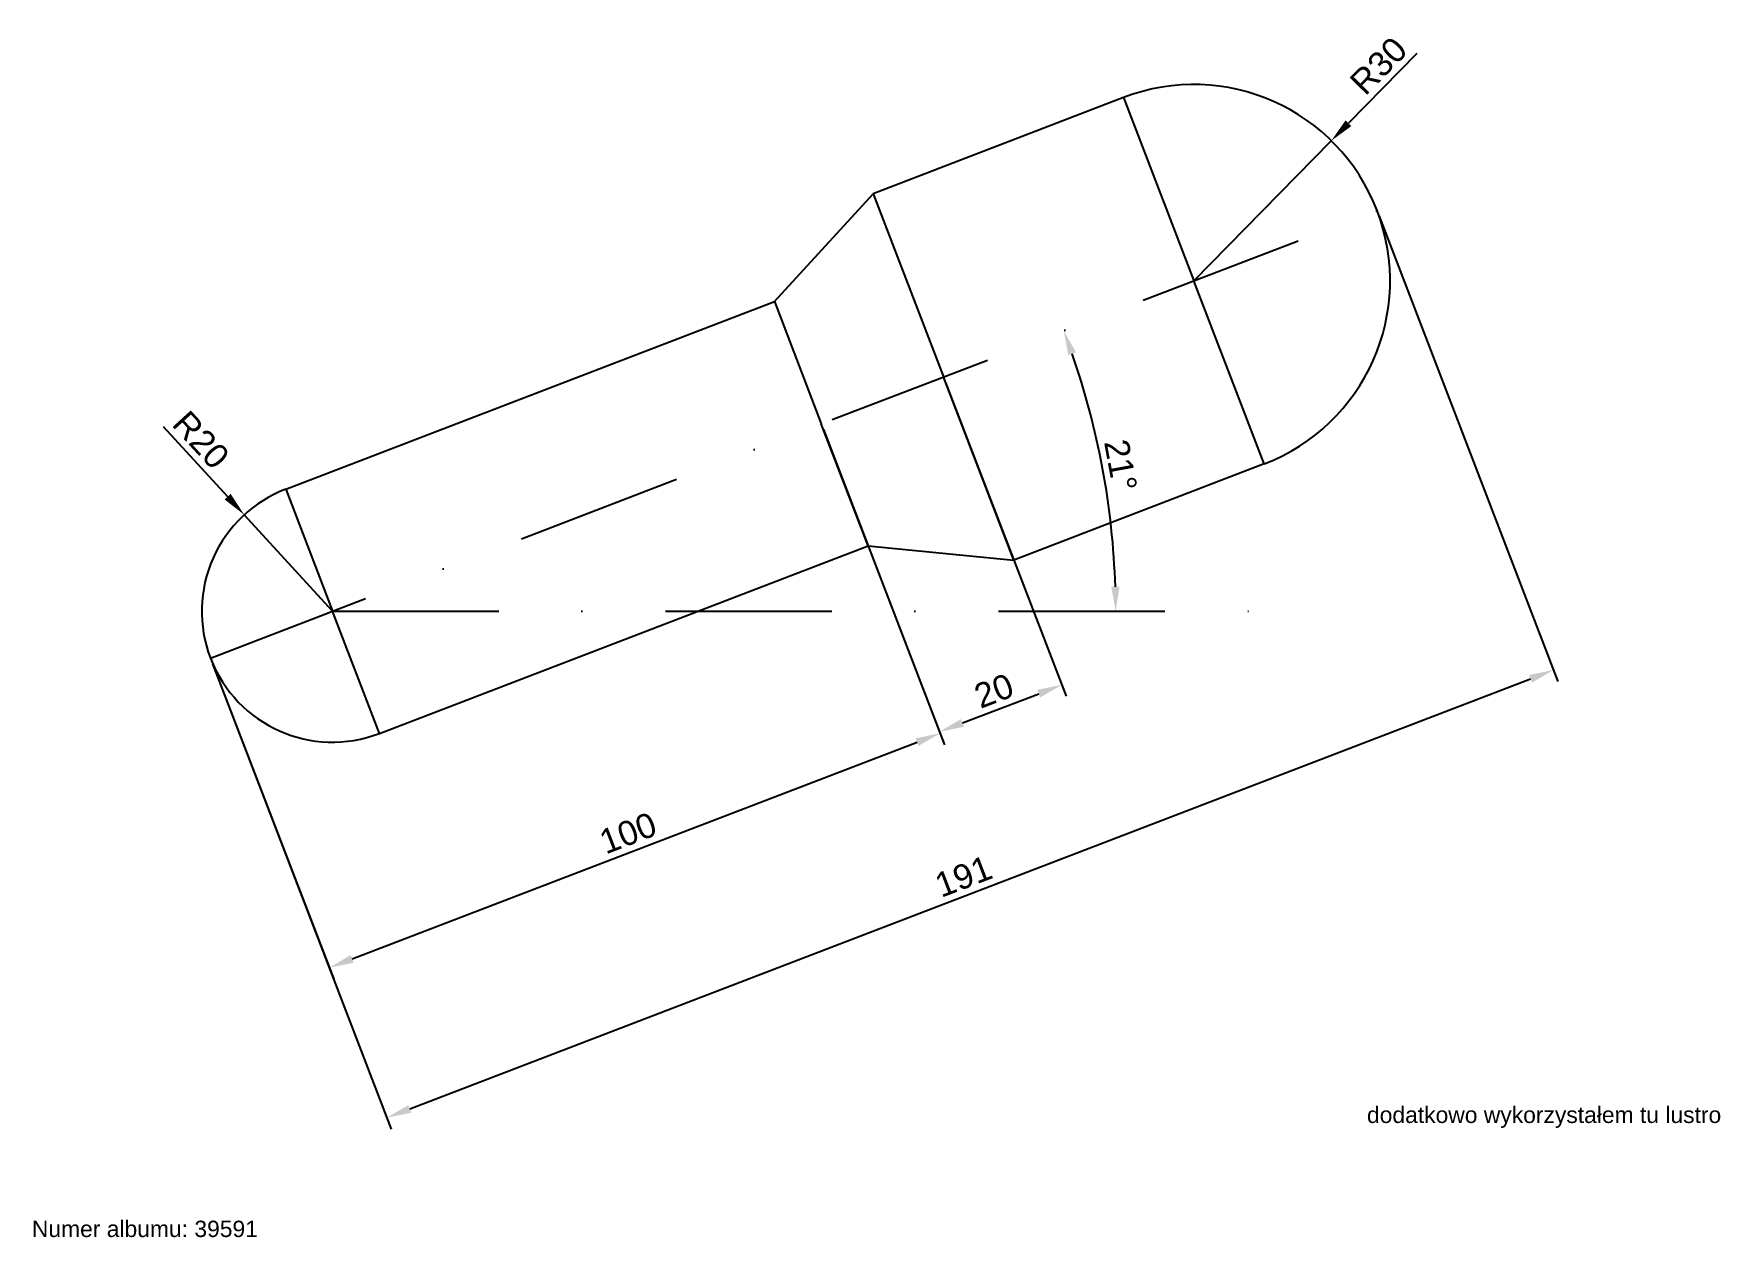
# Model space of a CAD drawing. Header units: millimetres. Extents: x 4 to 262, y 4 to 188.
import ezdxf

# ---------------------------------------------------------------- set-up
doc = ezdxf.new("R2010")
doc.units = ezdxf.units.MM
doc.linetypes.add('KRESKAKROPKAX2', pattern=[50.8, 25.4, -12.7, 0, -12.7])
doc.layers.add('symetria', color=90, linetype='KRESKAKROPKAX2')
doc.layers.add('wymiar', color=10, linetype='Continuous')
doc.styles.get("Standard").update_dxf_attribs({"font": 'arial.ttf'})
doc.dimstyles.new('ISO-25', dxfattribs={"dimscale": 1.5, "dimtxt": 2.5, "dimasz": 2.5, "dimexe": 1.25, "dimexo": 0.625, "dimtad": 1, "dimtxsty": 'Standard', "dimcen": 2.5, "dimadec": 0, "dimazin": 0, "dimtfac": 1, "dimtmove": 0, "dimatfit": 3, "dimfxl": 1, "dimarcsym": 0})

# ---------------------------------------------------------------- blocks, each defined once
blk = doc.blocks.new('*D3')
at = {"layer": 'Defpoints', "color": 0, "transparency": 16777216}
for p in [(209.64, 161.28), (168.81, 114.59), (50, 100), (200, 100), (31.33, 92.83)]:
    blk.add_point(p, dxfattribs=at)
at = {"layer": 'wymiar', "color": 0, "lineweight": -2, "transparency": 16777216}
blk.add_arc((50, 100), 119.7, 1.795, 19.205, dxfattribs=at)
at = {"layer": 'wymiar', "color": 0, "transparency": 16777216}
for points in [[(162.45, 139.16), (163.63, 139.59), (161.75, 142.9)], [(170.27, 103.76), (169.02, 103.74), (169.7, 100)]]:
    blk.add_solid(points, dxfattribs=at)
at = {"layer": 'wymiar', "color": 0, "transparency": 16777216, "insert": (170.47, 122.33), "char_height": 3.75, "attachment_point": 5, "rotation": 280.5}
blk.add_mtext('21°', dxfattribs=at)
blk = doc.blocks.new('*D4')
at = {"layer": 'Defpoints', "color": 0, "transparency": 16777216}
for p in [(36.49, 114.75), (50, 100)]:
    blk.add_point(p, dxfattribs=at)
at = {"layer": 'wymiar', "color": 0, "lineweight": -2, "transparency": 16777216}
for p, q in [((24.11, 128.26), (33.96, 117.51)), ((50, 100), (36.49, 114.75))]:
    blk.add_line(p, q, dxfattribs=at)
at = {"layer": 'wymiar', "color": 0, "transparency": 16777216}
blk.add_solid([(34.42, 117.94), (33.5, 117.09), (36.49, 114.75)], dxfattribs=at)
at = {"layer": 'wymiar', "color": 0, "transparency": 16777216, "insert": (29.87, 126.2), "char_height": 3.75, "attachment_point": 5, "rotation": 312.4901}
blk.add_mtext('R20', dxfattribs=at)
blk = doc.blocks.new('*D5')
at = {"layer": 'Defpoints', "color": 0, "transparency": 16777216}
for p in [(202.65, 171.94), (181.63, 150.53)]:
    blk.add_point(p, dxfattribs=at)
at = {"layer": 'wymiar', "color": 0, "lineweight": -2, "transparency": 16777216}
for p, q in [((215.71, 185.26), (205.27, 174.62)), ((181.63, 150.53), (202.65, 171.94))]:
    blk.add_line(p, q, dxfattribs=at)
at = {"layer": 'wymiar', "color": 0, "transparency": 16777216}
blk.add_solid([(204.83, 175.06), (205.72, 174.18), (202.65, 171.94)], dxfattribs=at)
at = {"layer": 'wymiar', "color": 0, "transparency": 16777216, "insert": (209.88, 183.39), "char_height": 3.75, "attachment_point": 5, "rotation": 45.5428}
blk.add_mtext('R30', dxfattribs=at)
blk = doc.blocks.new('*D6')
at = {"layer": 'Defpoints', "color": 0, "transparency": 16777216}
for p in [(124.69, 128.67), (31.33, 92.83), (142.85, 81.35)]:
    blk.add_point(p, dxfattribs=at)
at = {"layer": 'wymiar', "color": 0, "lineweight": -2, "transparency": 16777216}
for p, q in [((125.02, 127.79), (143.52, 79.6)), ((31.66, 91.96), (50.16, 43.76)), ((52.99, 46.86), (139.35, 80.01))]:
    blk.add_line(p, q, dxfattribs=at)
at = {"layer": 'wymiar', "color": 0, "transparency": 16777216}
for points in [[(139.13, 80.59), (139.57, 79.42), (142.85, 81.35)], [(52.77, 47.44), (53.22, 46.27), (49.49, 45.51)]]:
    blk.add_solid(points, dxfattribs=at)
at = {"layer": 'wymiar', "color": 0, "transparency": 16777216, "insert": (95.15, 66.09), "char_height": 3.75, "attachment_point": 5, "rotation": 21}
blk.add_mtext('100', dxfattribs=at)
blk = doc.blocks.new('*D7')
at = {"layer": 'Defpoints', "color": 0, "transparency": 16777216}
for p in [(143.36, 135.84), (124.69, 128.67), (161.43, 88.75)]:
    blk.add_point(p, dxfattribs=at)
at = {"layer": 'wymiar', "color": 0, "lineweight": -2, "transparency": 16777216}
for p, q in [((143.69, 134.96), (162.11, 87)), ((125.02, 127.79), (143.43, 79.83)), ((146.26, 82.92), (157.93, 87.4))]:
    blk.add_line(p, q, dxfattribs=at)
at = {"layer": 'wymiar', "color": 0, "transparency": 16777216}
for points in [[(157.71, 87.99), (158.16, 86.82), (161.43, 88.75)], [(146.04, 83.51), (146.49, 82.34), (142.76, 81.58)]]:
    blk.add_solid(points, dxfattribs=at)
at = {"layer": 'wymiar', "color": 0, "transparency": 16777216, "insert": (151.08, 87.83), "char_height": 3.75, "attachment_point": 5, "rotation": 21}
blk.add_mtext('20', dxfattribs=at)
blk = doc.blocks.new('*D8')
at = {"layer": 'Defpoints', "color": 0, "transparency": 16777216}
for p in [(209.64, 161.28), (31.33, 92.83), (236.61, 91.02)]:
    blk.add_point(p, dxfattribs=at)
at = {"layer": 'wymiar', "color": 0, "lineweight": -2, "transparency": 16777216}
for p, q in [((209.98, 160.41), (237.28, 89.27)), ((31.66, 91.96), (58.97, 20.82)), ((61.8, 23.92), (233.11, 89.68))]:
    blk.add_line(p, q, dxfattribs=at)
at = {"layer": 'wymiar', "color": 0, "transparency": 16777216}
for points in [[(232.89, 90.26), (233.33, 89.1), (236.61, 91.02)], [(61.57, 24.5), (62.02, 23.34), (58.3, 22.58)]]:
    blk.add_solid(points, dxfattribs=at)
at = {"layer": 'wymiar', "color": 0, "transparency": 16777216, "insert": (146.43, 59.46), "char_height": 3.75, "attachment_point": 5, "rotation": 21}
blk.add_mtext('191', dxfattribs=at)

msp = doc.modelspace()

# ---------------------------------------------------------------- linework, layer by layer
for p, q in [((170.884, 178.537), (132.607, 163.844)), ((170.884, 178.537), (181.635, 150.53)), ((117.519, 147.341), (132.607, 163.844)), ((132.607, 163.844), (143.358, 135.837)), ((192.386, 122.522), (181.635, 150.53)), ((42.833, 118.672), (117.519, 147.341)), ((117.519, 147.341), (124.686, 128.669)), ((154.109, 107.829), (143.358, 135.837)), ((131.854, 109.998), (124.686, 128.669)), ((192.386, 122.522), (154.109, 107.829)), ((42.833, 118.672), (50, 100)), ((57.167, 81.328), (131.854, 109.998)), ((131.854, 109.998), (154.109, 107.829)), ((57.167, 81.328), (50, 100))]:
    msp.add_line(p, q)
for centre, radius, start, end in [((181.635, 150.53), 30, 21, 111), ((181.635, 150.53), 30, 291, 21), ((50, 100), 20, 111, 201), ((50, 100), 20, 201, 291)]:
    msp.add_arc(centre, radius, start, end)
at = {"layer": 'symetria'}
for p, q in [((31.328, 92.833), (209.642, 161.281)), ((50, 100), (200, 100))]:
    msp.add_line(p, q, dxfattribs=at)

# ---------------------------------------------------------------- texts
at = {"char_height": 2.5, "attachment_point": 1}
for s, width, insert in [('dodatkowo wykorzystałem tu lustro', 58.51966, (208.106, 24.265)), ('Numer albumu: 39591', 52.9965, (4.025, 6.827))]:
    msp.add_mtext_dynamic_manual_height_columns(s, width=width, gutter_width=12.5, heights=[0], dxfattribs=dict(at, insert=insert))

# ---------------------------------------------------------------- dimensions: what is measured, and where the dimension line sits
at = {"layer": 'wymiar'}
dim = msp.add_radius_dim(center=(181.635, 150.53), mpoint=(202.646, 171.943), dimstyle='ISO-25', dxfattribs=at)
dim.commit()
dim.dimension.update_dxf_attribs({"geometry": '*D5', "text_midpoint": (211.921, 181.395), "dimtype": 164})
dim = msp.add_angular_dim_2l(base=(168.808, 114.588), line1=((50, 100), (200, 100)), line2=((31.328, 92.833), (209.642, 161.281)), dimstyle='ISO-25', dxfattribs=at)
dim.commit()
dim.dimension.update_dxf_attribs({"geometry": '*D3', "text_midpoint": (170.469, 122.328)})
for p1, p2, distance, picture, middle in [((31.328, 92.833), (209.642, 161.281), -75.256, '*D8', (146.433, 59.462)), ((124.686, 128.669), (143.358, 135.837), -50.439, '*D7', (151.076, 87.827)), ((31.328, 92.833), (124.686, 128.669), -50.686, '*D6', (95.149, 66.095))]:
    dim = msp.add_aligned_dim(p1=p1, p2=p2, distance=distance, dimstyle='ISO-25', dxfattribs=at)
    dim.commit()
    dim.dimension.update_dxf_attribs({"geometry": picture, "text_midpoint": middle})
dim = msp.add_radius_dim(center=(50, 100), mpoint=(36.491, 114.748), dimstyle='ISO-25', dxfattribs=at)
dim.commit()
dim.dimension.update_dxf_attribs({"geometry": '*D4', "text_midpoint": (29.873, 126.195)})

doc.saveas('drawing.dxf')
